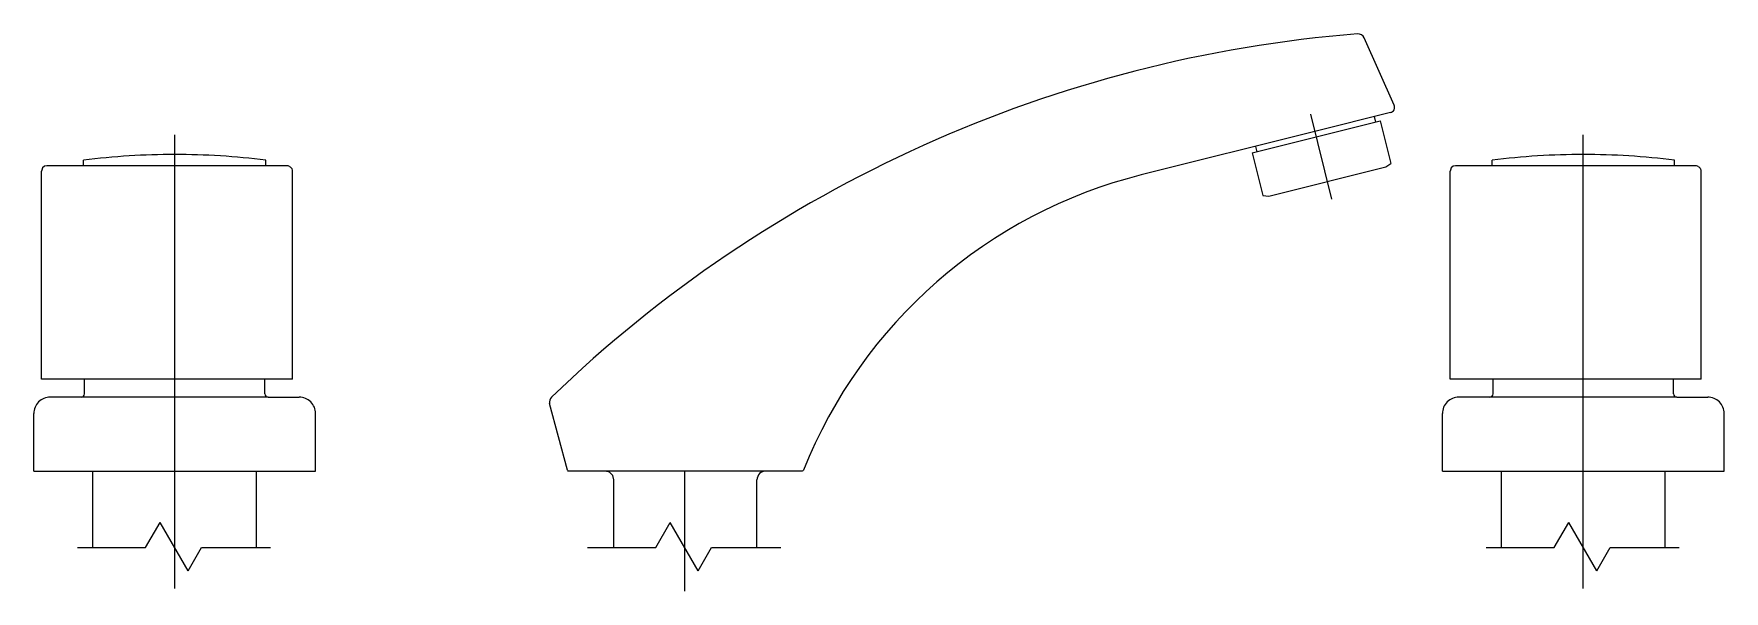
# Model space of a CAD drawing. Extents: x -24.042 to -23.73, y 0.042 to 0.144.
import ezdxf

# ---------------------------------------------------------------- set-up
doc = ezdxf.new("R2010")
doc.units = 0
doc.header["$LTSCALE"] = 0.2
doc.header["$MEASUREMENT"] = 0
doc.linetypes.add('AXES', pattern=[0.5400000065565109, 0.300000011920929, -0.07999999821186066, 0.07999999821186066, -0.07999999821186066])
doc.linetypes.add('CONTINU', pattern=[0])
doc.layers.get('0').update_dxf_attribs({"linetype": 'CONTINUOUS'})
doc.layers.add('DECA_EIXOS', color=5, linetype='AXES')

msp = doc.modelspace()

# ---------------------------------------------------------------- linework, layer by layer
at = {"linetype": 'CONTINU'}
for p, q in [((-23.99943604540272, 0.07806726929934223), (-23.99943604540272, 0.08075353139081223)), ((-23.73950999866478, 0.07806726929934223), (-23.73950999866478, 0.08075353139081223)), ((-23.99883023465947, 0.07746126930022382), (-24.03906711580706, 0.07746127210877869)), ((-23.73890418792153, 0.07746126930022382), (-23.77914106906912, 0.07746127210877869))]:
    msp.add_line(p, q, dxfattribs=at)
at = {"linetype": 'CONTINUOUS'}
for p, q in [((-23.99883004824693, 0.0774612692993489), (-23.99313876086048, 0.07746124258781374)), ((-23.73890400150898, 0.0774612692993489), (-23.73321271412254, 0.07746124258781374))]:
    msp.add_line(p, q, dxfattribs=at)
at = {"linetype": 'CONTINU'}
for points in [[(-23.7978168735551, 0.1444472562219267, 0.1733728045821293), (-23.94657897940542, 0.0774512780106014)], [(-23.79661375539494, 0.143732648271726, 0.3179661779126357), (-23.7978168735551, 0.1444472562219267)], [(-23.79176642957767, 0.1299236948850505, 0.4711818452367964), (-23.79107748181704, 0.1313192203375816)], [(-24.01609558919564, 0.1222023421635006, 0.03150895910295799), (-24.0329073259213, 0.1211418486402726)], [(-23.99928390290914, 0.1211418757358541, 0.03151491153859087), (-24.01609558919564, 0.1222023421635006)], [(-23.7561695424577, 0.1222023421635006, 0.03150895910295799), (-23.77298127918336, 0.1211418486402726)], [(-23.7393578561712, 0.1211418757358541, 0.03151491153859087), (-23.7561695424577, 0.1222023421635006)], [(-23.99492426986667, 0.1200056015982201, 0.1548374690919012), (-23.99546410813737, 0.1201321643892605)], [(-23.99492426986667, 0.1200056015982201, -0.1481467539595064), (-23.99467576636347, 0.1198272817950021)], [(-23.9943509574736, 0.1191224558508387, 0.1570987566266761), (-23.99443831476444, 0.1195371539036597)], [(-23.73499822312873, 0.1200056015982201, 0.1548374690919012), (-23.73553806139943, 0.1201321643892605)], [(-23.73499822312873, 0.1200056015982201, -0.1481467539595064), (-23.73474971962553, 0.1198272817950021)], [(-23.73442491073565, 0.1191224558508387, 0.1570987566266761), (-23.7345122680265, 0.1195371539036597)], [(-23.83772945702854, 0.1184328296487083, 0.2409255395324554), (-23.90007671774371, 0.06398897260681616)], [(-24.03336225845646, 0.07746127062425683, 0.415099298522378), (-24.03275643744193, 0.07806892589762986)], [(-23.77343621171852, 0.07746127062425683, 0.415099298522378), (-23.77283039070398, 0.07806892589762986)], [(-24.03906711580706, 0.07746127210877869, 0.4142136484101128), (-24.04209624270624, 0.07443214431980043)], [(-23.99009626068099, 0.07443214924312909, 0.4155068612874941), (-23.99313876086048, 0.07746124258781374)], [(-23.94657897940542, 0.0774512780106014, 0.273367449512503), (-23.946905610443, 0.07626629432381646)], [(-23.77914106906912, 0.07746127210877869, 0.4142136484101128), (-23.7821701959683, 0.07443214431980043)], [(-23.73017021394304, 0.07443214924312909, 0.4155068612874941), (-23.73321271412254, 0.07746124258781374)], [(-23.94336402472267, 0.06383020427226346, -0.3391652625068534), (-23.9436077418064, 0.06401700751609375)], [(-23.9070311508897, 0.06383020490243055, 0.4095050937358288), (-23.90864669664766, 0.06221426224599173)], [(-23.9000767177437, 0.06398897260681616, -0.3082854616274791), (-23.90031112404225, 0.06383020427226346)]]:
    msp.add_lwpolyline(points, format="xyb", dxfattribs=at)
for points in [[(-23.79107748181704, 0.1313192203375816), (-23.79661375539494, 0.143732648271726)], [(-23.79176642957767, 0.1299236948850505), (-23.80573226377183, 0.1264322017016844)], [(-23.80548412779461, 0.1254396685877099), (-23.79365405780212, 0.1283992249465934)], [(-23.79473439177933, 0.1291816969741836), (-23.79448662415724, 0.1281909398686452)], [(-23.79365405780212, 0.1283992249465934), (-23.79169584732094, 0.1205657256595579)], [(-23.80573226377183, 0.1264322017016844), (-23.83772945702854, 0.1184328296487083)], [(-23.81726161841703, 0.1224975748841847), (-23.80548412779461, 0.1254396685877099)], [(-23.81726161841703, 0.1224975748841847), (-23.81530326927349, 0.114664019105074)], [(-23.81667654026538, 0.12369610561617), (-23.81642903355857, 0.1227055599930895)], [(-24.04068214206699, 0.08075353139081223), (-24.04068212152442, 0.1191224558508387)], [(-24.04062739611047, 0.1193247950573068), (-24.04068212152442, 0.1191224558508387)], [(-24.03967241298599, 0.1201321643892605), (-24.04010272852979, 0.1200376890969387), (-24.04047291596299, 0.1197395444665598), (-24.04062739611047, 0.1193247950573068)], [(-24.01609558919564, 0.1201321643892605), (-24.03967241298599, 0.1201321643892605)], [(-24.03290725074016, 0.1201321643892605), (-24.0329073259213, 0.1211418486402726)], [(-24.01609558919564, 0.1201321643892605), (-24.03290725074016, 0.1201321643892605)], [(-23.99928394819369, 0.1201321643892605), (-24.01609558919564, 0.1201321643892605)], [(-23.99546410813737, 0.1201321643892605), (-24.00115191515254, 0.1201321643892605)], [(-23.99928394819369, 0.1201321643892605), (-23.99928390290914, 0.1211418757358541)], [(-23.99451524669959, 0.1196508210946228), (-23.99467576636347, 0.1198272817950021)], [(-23.99451524669959, 0.1196508210946228), (-23.99443831476444, 0.1195371539036597)], [(-23.9943509574736, 0.08075353139081223), (-23.9943509574736, 0.1191224558508387)], [(-23.81417598531963, 0.1145260911356303), (-23.7926258922232, 0.1199136298165412)], [(-23.7926258922232, 0.1199136298165412), (-23.79169584732094, 0.1205657256595579)], [(-23.78075609532905, 0.08075353139081223), (-23.78075607478647, 0.1191224558508387)], [(-23.78070134937253, 0.1193247950573068), (-23.78075607478647, 0.1191224558508387)], [(-23.77974636624805, 0.1201321643892605), (-23.78017668179185, 0.1200376890969387), (-23.78054686922505, 0.1197395444665598), (-23.78070134937253, 0.1193247950573068)], [(-23.7561695424577, 0.1201321643892605), (-23.77974636624805, 0.1201321643892605)], [(-23.77298120400222, 0.1201321643892605), (-23.77298127918336, 0.1211418486402726)], [(-23.7561695424577, 0.1201321643892605), (-23.77298120400222, 0.1201321643892605)], [(-23.73935790145575, 0.1201321643892605), (-23.7561695424577, 0.1201321643892605)], [(-23.73553806139943, 0.1201321643892605), (-23.7412258684146, 0.1201321643892605)], [(-23.73935790145575, 0.1201321643892605), (-23.7393578561712, 0.1211418757358541)], [(-23.73458919996165, 0.1196508210946228), (-23.73474971962553, 0.1198272817950021)], [(-23.73458919996165, 0.1196508210946228), (-23.7345122680265, 0.1195371539036597)], [(-23.73442491073565, 0.08075353139081223), (-23.73442491073565, 0.1191224558508387)], [(-23.81530326927349, 0.114664019105074), (-23.81417598531963, 0.1145260911356303)], [(-23.9943509574736, 0.08075353139081223), (-24.04068214206699, 0.08075353139081223)], [(-24.03275643744193, 0.07806892589762986), (-24.03275643744193, 0.08075353139081223)], [(-23.73442491073565, 0.08075353139081223), (-23.78075609532905, 0.08075353139081223)], [(-23.77283039070398, 0.07806892589762986), (-23.77283039070398, 0.08075353139081223)], [(-23.9436077418064, 0.06401700751609375), (-23.946905610443, 0.07626629432381646)], [(-24.04209624142233, 0.06383020427226346), (-24.04209624270624, 0.07443214431980043)], [(-23.99009624142232, 0.06383020427226346), (-23.99009626068099, 0.07443214924312909)], [(-23.78217019468439, 0.06383020427226346), (-23.7821701959683, 0.07443214431980043)], [(-23.73017019468438, 0.06383020427226346), (-23.73017021394304, 0.07443214924312909)], [(-24.04209624142233, 0.06383020427226346), (-23.99009624142232, 0.06383020427226346)], [(-24.03119142207549, 0.04970750516386861), (-24.03119142207549, 0.06383020555617426)], [(-24.00100111212559, 0.04970750516386861), (-24.00100111212559, 0.06383020427226346)], [(-23.90031112404225, 0.06383020427226346), (-23.94360775207769, 0.06383020427226346)], [(-23.93505072283395, 0.06221467343539242), (-23.93527402060032, 0.06302460930503569), (-23.93585632550464, 0.06360691099958073), (-23.93666626779384, 0.06383020555617426)], [(-23.78217019468439, 0.06383020427226346), (-23.73017019468438, 0.06383020427226346)], [(-23.77126537533755, 0.04970750516386861), (-23.77126537533755, 0.06383020555617426)], [(-23.74107506538765, 0.04970750516386861), (-23.74107506538765, 0.06383020427226346)], [(-23.93505072283395, 0.04970750002822541), (-23.93505072283395, 0.06221467343539242)], [(-23.90864669536379, 0.04970751094146721), (-23.90864669664766, 0.06221426224599173)]]:
    msp.add_lwpolyline(points, dxfattribs=at)
at = {"linetype": 'CONTINUOUS'}
for centre in [(-23.99883004540272, 0.07806726929934223), (-23.73890399866478, 0.07806726929934223)]:
    msp.add_arc(centre, 0.000606, 180, 269.9997310875158, dxfattribs=at)
at = {"layer": 'DECA_EIXOS'}
for points in [[(-23.80653346006065, 0.1296371871470744), (-23.8026089196464, 0.1139383167712994)], [(-24.01609623628668, 0.0421580672896447), (-24.01609623628668, 0.1258296983126536)], [(-23.75617018954874, 0.0421580672896447), (-23.75617018954874, 0.1258296983126536)], [(-23.92195943677606, 0.04168082737392449), (-23.92195943677606, 0.06383020427226346)], [(-24.02147327526049, 0.04970750516386861), (-24.01878475577358, 0.05436415863901081)], [(-24.01362355761222, 0.04542469329255228), (-24.01878475577358, 0.05436415863901081)], [(-23.92733647061422, 0.04970751222537801), (-23.92464795112732, 0.05436416401538728)], [(-23.91948675296596, 0.04542469714428468), (-23.92464795112732, 0.05436416401538728)], [(-23.76154722852255, 0.04970750516386861), (-23.75885870903564, 0.05436415863901081)], [(-23.75369751087428, 0.04542469329255228), (-23.75885870903564, 0.05436415863901081)], [(-24.03403905406004, 0.04970750516386861), (-24.02147327526049, 0.04970750516386861)], [(-24.01362355761222, 0.04542469329255228), (-24.01115087893776, 0.04970750516386861)], [(-24.01115087893776, 0.04970750516386861), (-23.99839279084291, 0.04970750516386861)], [(-23.93990224684595, 0.04970751094146721), (-23.92733647061422, 0.04970751222537801)], [(-23.91948675296596, 0.04542469714428468), (-23.91701407429149, 0.04970751094146721)], [(-23.91701407429149, 0.04970751094146721), (-23.90425598748056, 0.04970751094146721)], [(-23.7741130073221, 0.04970750516386861), (-23.76154722852255, 0.04970750516386861)], [(-23.75369751087428, 0.04542469329255228), (-23.75122483219982, 0.04970750516386861)], [(-23.75122483219982, 0.04970750516386861), (-23.73846674410497, 0.04970750516386861)]]:
    msp.add_lwpolyline(points, dxfattribs=at)

doc.saveas('drawing.dxf')
